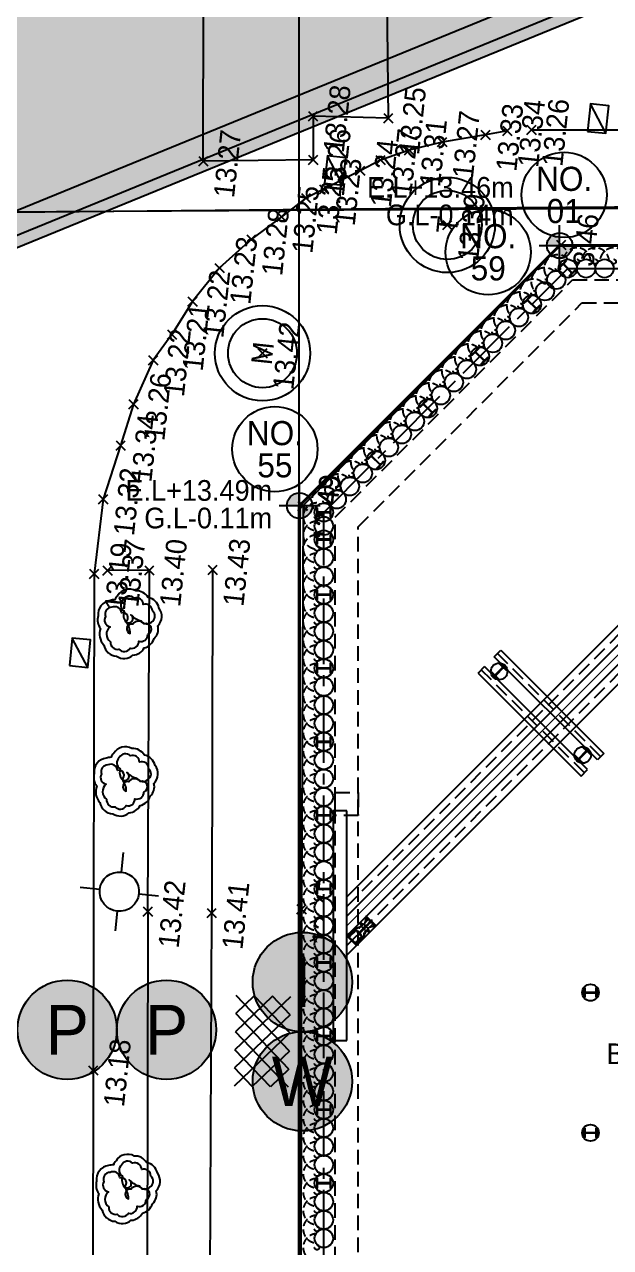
# Model space of a CAD drawing. Header units: millimetres. Extents: x 1073475 to 2890243, y -1340830 to -367733.
# Drawn here: x 2625062 to 2637810, y -417543 to -390941 of the extents above; entities that cross this region are included whole.
import ezdxf
from ezdxf.enums import TextEntityAlignment as Align
from ezdxf.xclip import XClip

# ---------------------------------------------------------------- set-up
doc = ezdxf.new("R2010")
doc.units = ezdxf.units.MM
doc.header["$LTSCALE"] = 50
doc.header["$XCLIPFRAME"] = 2
doc.header["$PDMODE"] = 3
doc.header["$PDSIZE"] = 100
for name, pattern in [('CENTER2', [28.575, 19.05, -3.175, 3.175, -3.175]), ('E-DIGLN01', [2, 0.9, -0.2, 0.9]), ('HIDDEN', [9.525, 6.35, -3.175]), ('HIDDEN2', [4.7625, 3.175, -1.5875]), ('PHANTOM', [63.5, 31.75, -6.35, 6.35, -6.35, 6.35, -6.35])]:
    doc.linetypes.add(name, pattern=pattern)
for name, color, linetype in [('1-우수관로', 140, '우수'), ('CEN', 1, 'CENTER2'), ('CIP', 1, 'Continuous'), ('CS-CONC-MAJR', 4, 'Continuous'), ('CS-EXCV', 3, 'E-DIGLN01'), ('H-BEAM', 5, 'Continuous'), ('HPILE-300x200', 3, 'Continuous'), ('NO', 2, 'Continuous'), ('POST PILE', 6, 'Continuous'), ('SGR', 8, 'Continuous'), ('ST-CEN', 1, 'HIDDEN'), ('ST-CEN(하부 H-BEAM)', 1, 'HIDDEN'), ('STRUT', 3, 'Continuous'), ('WALE-1', 3, 'Continuous'), ('가로등', 1, 'Continuous'), ('건축', 233, 'HIDDEN'), ('계측기 지중경사계', 97, 'Continuous'), ('계측기 지표침하계', 44, 'Continuous'), ('계측기 지하수위계', 70, 'Continuous'), ('구조물', 7, 'Continuous'), ('대지경계선', 6, 'PHANTOM'), ('도로', 1, 'Continuous'), ('맨홀', 1, 'Continuous'), ('보도', 7, 'Continuous'), ('보도블럭', 7, 'Continuous'), ('상수도맨홀', 1, 'Continuous'), ('연속지적도', 32, 'Continuous'), ('우수받이', 5, 'Continuous'), ('유압JACK', 2, 'Continuous'), ('자전거전용도로', 7, 'Continuous'), ('조경', 3, 'Continuous'), ('주상도', 7, 'Continuous'), ('지하지장물_가스관로', 2, 'Continuous'), ('지하지장물_상수관로', 5, 'HIDDEN2'), ('지하지장물_통신관로', 7, 'HIDDEN2'), ('측량점_높이', 8, 'Continuous'), ('측량점_심볼', 7, 'Continuous'), ('통신맨홀', 1, 'Continuous'), ('현황레벨', 7, 'Continuous'), ('화단경계', 3, 'Continuous'), ('횡단보도', 40, 'Continuous')]:
    doc.layers.add(name, color=color, linetype=linetype)
doc.layers.add('_0', color=7, linetype='Continuous', lineweight=0)
doc.styles.add('LT', font='')
doc.styles.get("Standard").update_dxf_attribs({"font": ''})
doc.styles.add('굴림체', font='')
doc.styles.add('돋움', font='')
doc.styles.get('LT').set_extended_font_data('GulimChe')
doc.styles.get('Standard').set_extended_font_data('Dotum')
doc.styles.get('굴림체').set_extended_font_data('Dotum')
doc.styles.get('돋움').set_extended_font_data('Dotum')
doc.linetypes.add('CFZ008', pattern='A,0.9,-0.2,[106,KHCLINE.shx,S=0.00606,R=180,X=0,Y=0],0.9', length=2)
doc.linetypes.add('GAS_LINE', pattern='A,0.5,-0.2,["GAS",Standard,S=0.1,R=0,X=-0.1,Y=-0.05],-0.25', length=0.95)
doc.linetypes.add('KT_LINE', pattern='A,12.7,-5.08,["KT",Standard,S=2.54,R=0,X=-2.54,Y=-1.27],-6.35', length=24.13)
doc.linetypes.add('WATER_LINE', pattern='A,12.7,-5.08,["WATER",Standard,S=2.54,R=0,X=-2.54,Y=-1.27],-6.35', length=24.13)
doc.linetypes.add('우수', pattern='A,0.5,-0.05,["우수",LT,S=0.1,R=0,X=0,Y=-0.05],-0.4', length=0.95)

# ---------------------------------------------------------------- blocks, each defined once
blk = doc.blocks.new('A$405090834614')
at = {"layer": '1-우수관로', "color": 251, "linetype": '우수', "lineweight": 0, "ltscale": 80}
blk.add_lwpolyline([(185502, 13028), (184884, 22596), (180273, 88945), (172057, 168906), (121638, 164312), (118262, 188984)], dxfattribs=at)
at = {"layer": '가로등', "color": 251, "linetype": 'Continuous'}
for p, q in [((152247, 159106), (152247, 159535)), ((151819, 158678), (151390, 158678)), ((152676, 158678), (153104, 158678)), ((152247, 158249), (152247, 157821))]:
    blk.add_line(p, q, dxfattribs=at)
blk.add_ellipse((152247, 158678), major_axis=(303, 303), ratio=1, start_param=5.497787, end_param=11.780972, dxfattribs=at)
at = {"layer": '도로', "color": 251}
for p, q in [((159062, 159953), (148322, 158834)), ((160699, 159928), (159062, 159953)), ((161900, 159674), (160699, 159928)), ((162825, 159489), (161900, 159674)), ((163818, 159166), (162825, 159489)), ((164419, 158819), (163818, 159166)), ((148322, 158834), (140195, 157992)), ((165181, 158450), (164419, 158819)), ((165967, 157942), (165181, 158450)), ((166660, 157319), (165967, 157942)), ((167214, 156718), (166660, 157319)), ((167677, 156233), (167214, 156718)), ((167908, 155864), (167677, 156233)), ((168393, 155125), (167908, 155864)), ((168670, 154709), (168393, 155125)), ((168947, 154109), (168670, 154709)), ((169201, 153416), (168947, 154109)), ((169456, 152493), (169201, 153416)), ((169594, 152031), (169456, 152493)), ((169668, 151509), (169668, 151509)), ((169668, 151509), (170864, 140316))]:
    blk.add_line(p, q, dxfattribs=at)
at = {"layer": '맨홀', "color": 251}
for radius in [1036, 750]:
    blk.add_circle((164221, 156817), radius, dxfattribs=at)
at = {"layer": '보도', "color": 251}
for p, q in [((161018, 155591), (152284, 154699)), ((161018, 155591), (161008, 155601)), ((161008, 155601), (161008, 155601)), ((167249, 150606), (161018, 155591)), ((152284, 154699), (138309, 153245)), ((167884, 144470), (167249, 150606))]:
    blk.add_line(p, q, dxfattribs=at)
at = {"layer": '보도블럭', "color": 251}
for p, q in [((149189, 154636), (150269, 155914)), ((149582, 154669), (148304, 155749)), ((148337, 155357), (148697, 155782)), ((148370, 154964), (149090, 155815)), ((148403, 154571), (149483, 155848)), ((149975, 154702), (148697, 155782)), ((148796, 154604), (149876, 155881)), ((150368, 154735), (149090, 155815)), ((150335, 155128), (149483, 155848)), ((150302, 155521), (149876, 155881)), ((149582, 154669), (150302, 155521)), ((149189, 154636), (148337, 155357)), ((149975, 154702), (150335, 155128)), ((148796, 154604), (148370, 154964))]:
    blk.add_line(p, q, dxfattribs=at)
at = {"layer": '연속지적도', "color": 251}
for p, q in [((184698, 158193), (161008, 155684)), ((138278, 153274), (161008, 155684)), ((161008, 155684), (138278, 153274)), ((161008, 155684), (167228, 150654)), ((167228, 150654), (170018, 124364))]:
    blk.add_line(p, q, dxfattribs=at)
at = {"layer": '우수받이', "color": 251}
for points in [[(157024, 160278), (157024, 159878), (157624, 159878), (157624, 160278)], [(168041, 155866), (168041, 155466), (168641, 155466), (168641, 155866)], [(169765, 150295), (169765, 149895), (170365, 149895), (170365, 150295)]]:
    blk.add_lwpolyline(points, close=True, dxfattribs=at)
for points in [[(157024, 159878), (157624, 160278)], [(168041, 155466), (168641, 155866)], [(169765, 149895), (170365, 150295)]]:
    blk.add_lwpolyline(points, dxfattribs=at)
at = {"layer": '자전거전용도로', "color": 251}
for p in [(159423, 157399), (140415, 155454), (151998, 156633)]:
    blk.add_line(p, (151998, 156633), dxfattribs=at)
at = {"layer": '조경', "color": 251}
for points in [[(157546, 159580, 0.346815), (157332, 159278, 0.330985), (157392, 158927, 0.257815), (157574, 158703, 0.268393), (157800, 158508, 0.287741), (158084, 158456, 0.374085), (158475, 158472, 0.296108), (158675, 158728, 0.276004), (158790, 159011, 0.397465), (158644, 159394, 0.08978), (158550, 159443, 0.089366), (158523, 159545, 0.417873), (158161, 159768, 0.244957), (157897, 159689, 0.283849)], [(157632, 159442, 0.520567), (157490, 159244, 0.520567), (157540, 159006, 0.520567), (157710, 158833, 0.520567), (157875, 158654, 0.997573), (158093, 158761, 0.520567), (158064, 159002, 0.940956), (157852, 159037, 0.176046), (158095, 159154, 1.063971), (158260, 159065, 0.138397), (158154, 158829, 0.467806), (158151, 158601, 0.520567), (158394, 158607, 0.520567), (158511, 158819, 0.520567), (158628, 159031, 0.520567), (158564, 159265, 0.520567), (158326, 159218, 0.258914), (158095, 159154, 0.824029), (158283, 159273, 0.520567), (158379, 159495, 0.520567), (158165, 159611, 0.520567), (157957, 159485, 0.520567), (157632, 159442)], [(154129, 159302, 0.346815), (153915, 159001, 0.330985), (153975, 158649, 0.257815), (154157, 158425, 0.268393), (154383, 158230, 0.287741), (154667, 158178, 0.374085), (155058, 158195, 0.296108), (155258, 158451, 0.276004), (155373, 158734, 0.397465), (155227, 159117, 0.08978), (155133, 159166, 0.089366), (155106, 159268, 0.417873), (154744, 159491, 0.244957), (154480, 159411, 0.283849)], [(154215, 159165, 0.520567), (154073, 158967, 0.520567), (154123, 158728, 0.520567), (154293, 158556, 0.520567), (154458, 158377, 0.997573), (154676, 158484, 0.520567), (154647, 158724, 0.940956), (154435, 158759, 0.176046), (154678, 158877, 1.063971), (154843, 158788, 0.138397), (154737, 158552, 0.467806), (154734, 158323, 0.520567), (154977, 158329, 0.520567), (155094, 158541, 0.520567), (155211, 158753, 0.520567), (155147, 158988, 0.520567), (154909, 158940, 0.258914), (154678, 158877, 0.824029), (154865, 158996, 0.520567), (154962, 159218, 0.520567), (154748, 159333, 0.520567), (154540, 159208, 0.520567), (154215, 159165)], [(145320, 158319, 0.346815), (145106, 158017, 0.330985), (145166, 157666, 0.257815), (145347, 157442, 0.268393), (145574, 157247, 0.287741), (145858, 157195, 0.374085), (146249, 157211, 0.296108), (146449, 157467, 0.276004), (146563, 157750, 0.397465), (146418, 158133, 0.08978), (146324, 158182, 0.089366), (146296, 158284, 0.417873), (145935, 158507, 0.244957), (145671, 158428, 0.283849)], [(145406, 158181, 0.520567), (145264, 157984, 0.520567), (145313, 157745, 0.520567), (145484, 157572, 0.520567), (145649, 157393, 0.997573), (145867, 157500, 0.520567), (145838, 157741, 0.940956), (145626, 157776, 0.176046), (145869, 157893, 1.063971), (146034, 157804, 0.138397), (145927, 157568, 0.467806), (145925, 157340, 0.520567), (146167, 157346, 0.520567), (146285, 157558, 0.520567), (146402, 157770, 0.520567), (146338, 158004, 0.520567), (146099, 157957, 0.258914), (145869, 157893, 0.824029), (146056, 158012, 0.520567), (146153, 158235, 0.520567), (145939, 158350, 0.520567), (145731, 158224, 0.520567), (145406, 158181)]]:
    blk.add_lwpolyline(points, format="xyb", close=True, dxfattribs=at)
at = {"layer": '지하지장물_가스관로', "color": 251, "linetype": 'GAS_LINE', "ltscale": 3}
blk.add_lwpolyline([(172043, 129154), (173937, 129308), (182760, 39013), (182551, 11068)], dxfattribs=at)
at = {"layer": '지하지장물_상수관로', "color": 251, "linetype": 'WATER_LINE', "ltscale": 3}
blk.add_lwpolyline([(165003, 177754), (176543, 74656), (179909, 44130), (180541, 14655)], dxfattribs=at)
at = {"layer": '지하지장물_통신관로', "color": 251, "linetype": 'KT_LINE', "ltscale": 3}
blk.add_lwpolyline([(179973, 22140), (178340, 57330), (174617, 92638), (167709, 153756), (166514, 164057), (162819, 177078), (146292, 175121), (136183, 173575), (130490, 179990), (129558, 186301)], dxfattribs=at)
at = {"layer": '측량점_심볼', "color": 251}
for p in [(159062, 159953), (160699, 159928), (159167, 159671), (161900, 159674), (162825, 159489), (163818, 159166), (148322, 158834), (164419, 158819), (159267, 158766), (165181, 158450), (168239, 158538), (151883, 158016), (165967, 157942), (159423, 157399), (166660, 157319), (164221, 156817), (167214, 156718), (151998, 156633), (167677, 156233), (168520, 156166), (169464, 156268), (167908, 155864), (161008, 155601), (161018, 155591), (168393, 155125), (152284, 154699), (168670, 154709), (169592, 154635), (168947, 154109), (169201, 153416), (167419, 153114), (169456, 152493), (169594, 152031), (169668, 151509), (167249, 150606), (148337, 150260), (159976, 148961)]:
    blk.add_point(p, dxfattribs=at)
at = {"layer": '통신맨홀', "color": 251}
for radius in [1036, 750]:
    blk.add_circle((167419, 153114), radius, dxfattribs=at)
at = {"layer": '화단경계', "color": 251}
for p, q in [((159267, 158766), (159167, 159671)), ((151883, 158016), (159267, 158766)), ((151883, 158016), (140273, 156812))]:
    blk.add_line(p, q, dxfattribs=at)
at = {"layer": '횡단보도', "color": 251}
for p, q in [((168239, 158538), (176536, 159406)), ((168520, 156166), (168239, 158538)), ((169464, 156268), (168520, 156166)), ((169592, 154635), (169464, 156268)), ((173932, 155145), (169592, 154635))]:
    blk.add_line(p, q, dxfattribs=at)
at = {"layer": '상수도맨홀', "color": 251, "style": '굴림체'}
for s, p in [('M', (164221, 156817)), ('T', (167419, 153114))]:
    blk.add_text(s, height=450, dxfattribs=at).set_placement(p, align=Align.MIDDLE)
at = {"layer": '측량점_높이', "color": 251, "style": '굴림체'}
for s, p in [('13.19', (159062, 159653)), ('13.32', (160699, 159628)), ('13.37', (159167, 159371)), ('13.34', (161900, 159374)), ('13.26', (162825, 159189)), ('13.22', (163818, 158866)), ('13.18', (148322, 158534)), ('13.40', (159267, 158466)), ('13.21', (164419, 158519)), ('13.22', (165181, 158150)), ('13.27', (168239, 158238)), ('13.42', (151883, 157716)), ('13.23', (165967, 157642)), ('13.43', (159423, 157099)), ('13.28', (166660, 157019)), ('13.42', (164221, 156517)), ('13.25', (167214, 156418)), ('13.41', (151998, 156333)), ('13.25', (167677, 155933)), ('13.28', (169464, 155968)), ('13.26', (168520, 155866)), ('13.23', (167908, 155564)), ('13.49', (161008, 155301)), ('13.49', (161018, 155291)), ('13.24', (168393, 154825)), ('13.45', (152284, 154399)), ('13.27', (168670, 154409)), ('13.25', (169592, 154335)), ('13.31', (168947, 153809)), ('13.27', (169201, 153116)), ('13.39', (167419, 152814)), ('13.33', (169456, 152193)), ('13.34', (169594, 151731)), ('13.26', (169668, 151209)), ('13.46', (167249, 150306)), ('13.58', (148337, 149960))]:
    blk.add_text(s, height=450, dxfattribs=at).set_placement(p, align=Align.TOP_CENTER)
blk = doc.blocks.new('A$599346786921')
at = {"layer": '구조물', "ltscale": 0.2}
h = blk.add_hatch(color=254, dxfattribs=at)
h.dxf.hatch_style = 1
h.set_gradient(color1=(214, 214, 214), color2=(214, 214, 214))
h.paths.add_polyline_path([(189880, 4043), (128969, 153101), (129119, 153162), (47790, 352186), (48127, 352323), (40199, 371724), (39821, 372650), (39443, 373575), (39065, 374501), (38687, 375426), (38309, 376351), (37931, 377276), (37554, 378201), (37177, 379126), (36800, 380051), (36423, 380975), (36047, 381900), (35671, 382825), (35295, 383749), (34920, 384674), (34545, 385599), (34170, 386523), (33796, 387448), (33422, 388373), (33049, 389297), (32676, 390222), (32304, 391147), (31932, 392072), (31561, 392997), (31190, 393922), (30821, 394847), (30451, 395772), (30083, 396697), (29715, 397623), (29347, 398548), (28981, 399474), (28615, 400400), (28250, 401326), (27886, 402252), (27523, 403178), (27160, 404105), (26798, 405031), (26438, 405958), (26078, 406885), (25719, 407812), (25360, 408742), (25003, 409670), (24647, 410598), (24292, 411526), (23938, 412455), (23585, 413383), (23233, 414312), (22883, 415241), (22533, 416171), (22185, 417101), (21838, 418031), (21492, 418961), (21147, 419892), (20804, 420823), (20462, 421754), (20121, 422686), (19782, 423618), (19443, 424550), (19107, 425482), (18771, 426415), (18438, 427349), (18105, 428282), (17774, 429216), (17445, 430151), (17117, 431086), (16791, 432021), (16466, 432956), (16143, 433892), (15821, 434829), (15501, 435766), (15183, 436703), (14866, 437640), (14551, 438579), (14238, 439517), (13927, 440456), (13617, 441395), (13310, 442335), (13004, 443275), (12700, 444216), (12398, 445157), (12097, 446099), (11799, 447041), (11503, 447983), (11339, 448506), (0, 445440), (302, 444474), (605, 443509), (911, 442544), (1218, 441580), (1527, 440617), (1838, 439655), (2151, 438693), (2466, 437732), (2782, 436772), (3100, 435812), (3420, 434854), (3742, 433896), (4065, 432938), (4390, 431982), (4716, 431026), (5044, 430071), (5374, 429116), (5705, 428162), (6037, 427209), (6372, 426257), (6707, 425305), (7044, 424354), (7382, 423404), (7722, 422454), (8063, 421505), (8406, 420556), (8750, 419608), (9095, 418661), (9441, 417714), (9788, 416768), (10137, 415823), (10487, 414878), (10838, 413933), (11190, 412990), (11544, 412047), (11898, 411104), (12253, 410162), (12610, 409221), (12967, 408280), (13326, 407339), (13685, 406399), (14046, 405460), (14407, 404521), (14768, 403585), (15131, 402648), (15495, 401710), (15860, 400773), (16225, 399837), (16592, 398901), (16959, 397965), (17326, 397030), (17695, 396095), (18064, 395161), (18434, 394227), (18804, 393294), (19175, 392360), (19547, 391428), (19919, 390496), (20292, 389564), (20665, 388632), (21038, 387701), (21412, 386770), (21787, 385839), (22162, 384909), (22537, 383979), (22913, 383050), (23289, 382120), (23665, 381191), (24042, 380263), (24419, 379334), (24796, 378406), (25174, 377478), (25551, 376550), (25929, 375623), (26307, 374695), (26685, 373768), (27063, 372842), (27441, 371915), (27820, 370988), (28198, 370062), (28576, 369136), (28955, 368210), (29333, 367284), (37261, 347883), (37598, 348021), (118926, 148997), (119075, 149057), (179985, 0)])
at = {"layer": 'CS-CONC-MAJR'}
for points in [[(28514, 371272), (28892, 370346), (29271, 369420), (29649, 368494), (30027, 367568), (37672, 348861), (38008, 348999), (119337, 149975)], [(28051, 371083), (28429, 370157), (28808, 369231), (29186, 368305), (29564, 367379), (37398, 348209), (37735, 348347), (119063, 149323)]]:
    blk.add_lwpolyline(points, dxfattribs=at)
at = {"layer": 'CS-EXCV', "linetype": 'CFZ008', "ltscale": 5, "flags": 128}
blk.add_lwpolyline([(189880, 4043), (128969, 153101), (129119, 153162), (47790, 352186), (48127, 352323), (40199, 371724), (39821, 372650), (39443, 373575), (39065, 374501), (38687, 375426), (38309, 376351), (37931, 377276), (37554, 378201), (37177, 379126), (36800, 380051), (36423, 380975), (36047, 381900), (35671, 382825), (35295, 383749), (34920, 384674), (34545, 385599), (34170, 386523), (33796, 387448), (33422, 388373), (33049, 389297), (32676, 390222), (32304, 391147), (31932, 392072), (31561, 392997), (31190, 393922), (30821, 394847), (30451, 395772), (30083, 396697), (29715, 397623), (29347, 398548), (28981, 399474), (28615, 400400), (28250, 401326), (27886, 402252), (27523, 403178), (27160, 404105), (26798, 405031), (26438, 405958), (26078, 406885), (25719, 407812), (25360, 408742), (25003, 409670), (24647, 410598), (24292, 411526), (23938, 412455), (23585, 413383), (23233, 414312), (22883, 415241), (22533, 416171), (22185, 417101), (21838, 418031), (21492, 418961), (21147, 419892), (20804, 420823), (20462, 421754), (20121, 422686), (19782, 423618), (19443, 424550), (19107, 425482), (18771, 426415), (18438, 427349), (18105, 428282), (17774, 429216), (17445, 430151), (17117, 431086), (16791, 432021), (16466, 432956), (16143, 433892), (15821, 434829), (15501, 435766), (15183, 436703), (14866, 437640), (14551, 438579), (14238, 439517), (13927, 440456), (13617, 441395), (13310, 442335), (13004, 443275), (12700, 444216), (12398, 445157), (12097, 446099), (11799, 447041), (11503, 447983), (11339, 448506), (0, 445440), (302, 444474), (605, 443509), (911, 442544), (1218, 441580), (1527, 440617), (1838, 439655), (2151, 438693), (2466, 437732), (2782, 436772), (3100, 435812), (3420, 434854), (3742, 433896), (4065, 432938), (4390, 431982), (4716, 431026), (5044, 430071), (5374, 429116), (5705, 428162), (6037, 427209), (6372, 426257), (6707, 425305), (7044, 424354), (7382, 423404), (7722, 422454), (8063, 421505), (8406, 420556), (8750, 419608), (9095, 418661), (9441, 417714), (9788, 416768), (10137, 415823), (10487, 414878), (10838, 413933), (11190, 412990), (11544, 412047), (11898, 411104), (12253, 410162), (12610, 409221), (12967, 408280), (13326, 407339), (13685, 406399), (14046, 405460), (14407, 404521), (14768, 403585), (15131, 402648), (15495, 401710), (15860, 400773), (16225, 399837), (16592, 398901), (16959, 397965), (17326, 397030), (17695, 396095), (18064, 395161), (18434, 394227), (18804, 393294), (19175, 392360), (19547, 391428), (19919, 390496), (20292, 389564), (20665, 388632), (21038, 387701), (21412, 386770), (21787, 385839), (22162, 384909), (22537, 383979), (22913, 383050), (23289, 382120), (23665, 381191), (24042, 380263), (24419, 379334), (24796, 378406), (25174, 377478), (25551, 376550), (25929, 375623), (26307, 374695), (26685, 373768), (27063, 372842), (27441, 371915), (27820, 370988), (28198, 370062), (28576, 369136), (28955, 368210), (29333, 367284), (37261, 347883), (37598, 348021), (118926, 148997), (119075, 149057), (179985, 0)], close=True, dxfattribs=at)
blk = doc.blocks.new('A$C1D3235D9')
at = {"layer": 'SGR', "linetype": 'HIDDEN2'}
blk.add_circle((0, 0), 50, dxfattribs=at)
blk.add_arc((0, 0), 300, 0, 180, dxfattribs=at)
blk = doc.blocks.new('계측2BACK')
at = {"layer": '현황레벨'}
h = blk.add_hatch(color=8, dxfattribs=at)
h.paths.add_polyline_path([(2636703, -395472, 0.414214), (2636425, -395749), (2636703, -395749)])
h.paths.add_polyline_path([(2636703, -395749), (2636703, -396027, 0.414214), (2636980, -395749)])
h = blk.add_hatch(color=8, dxfattribs=at)
h.paths.add_polyline_path([(2631046, -401129, 0.414214), (2630769, -401406), (2631046, -401406)])
h.paths.add_polyline_path([(2631046, -401406), (2631046, -401683, 0.414214), (2631323, -401406)])
at = {"layer": '_0', "color": 8}
blk.add_line((2632074, -410548), (2645874, -396748), dxfattribs=at)
at = {"layer": 'CEN', "color": 8, "ltscale": 1.5}
for p, q in [((2631574, -401553), (2636879, -396248)), ((2636879, -396248), (2663596, -396248)), ((2631574, -424143), (2631574, -401553))]:
    blk.add_line(p, q, dxfattribs=at)
at = {"layer": 'CIP', "color": 8}
for centre in [(2636879, -396248), (2637279, -396248), (2637679, -396248), (2636629, -396497), (2636382, -396745), (2636099, -397028), (2635816, -397311), (2635533, -397594), (2635251, -397876), (2634968, -398159), (2634685, -398442), (2634402, -398725), (2634119, -399008), (2633836, -399291), (2633554, -399573), (2633271, -399856), (2632988, -400139), (2632705, -400422), (2632422, -400705), (2632139, -400988), (2631856, -401270), (2631574, -401553), (2631574, -401848), (2631574, -402143), (2631574, -402543), (2631574, -402943), (2631574, -403343), (2631574, -403743), (2631574, -404143), (2631574, -404543), (2631574, -404943), (2631574, -405343), (2631574, -405743), (2631574, -406143), (2631574, -406543), (2631574, -406943), (2631574, -407343), (2631574, -407743), (2631574, -408143), (2631574, -408543), (2631574, -408943), (2631574, -409343), (2631574, -409743), (2631574, -410143), (2631574, -410543), (2631574, -410943), (2631574, -411343), (2631574, -411743), (2631574, -412143), (2631574, -412543), (2631574, -412943), (2631574, -413343), (2631574, -413743), (2631574, -414143), (2631574, -414543), (2631574, -414943), (2631574, -415343), (2631574, -415743), (2631574, -416143), (2631574, -416543), (2631574, -416943), (2631574, -417343)]:
    blk.add_circle(centre, 200, dxfattribs=at)
at = {"layer": 'H-BEAM', "color": 8}
for p, q in [((2635282, -404694), (2635423, -404552)), ((2635423, -404552), (2637665, -406795)), ((2637524, -406936), (2635282, -404694)), ((2634928, -405047), (2635069, -404906)), ((2634928, -405047), (2637171, -407290)), ((2637312, -407148), (2635069, -404906)), ((2637665, -406795), (2637524, -406936)), ((2637171, -407290), (2637312, -407148))]:
    blk.add_line(p, q, dxfattribs=at)
at = {"layer": 'HPILE-300x200', "color": 8}
for p, q in [((2636843, -396072), (2636702, -396213)), ((2636800, -396135), (2636853, -396081)), ((2636853, -396081), (2636843, -396072)), ((2636702, -396213), (2636712, -396223)), ((2636712, -396223), (2636765, -396169)), ((2636985, -396354), (2636773, -396142)), ((2636793, -396169), (2636957, -396333)), ((2636964, -396327), (2636800, -396163)), ((2636957, -396362), (2636904, -396415)), ((2636914, -396425), (2637055, -396284)), ((2637046, -396274), (2636992, -396327)), ((2637055, -396284), (2637046, -396274)), ((2636904, -396415), (2636914, -396425)), ((2636205, -397134), (2635993, -396922)), ((2635074, -398265), (2634862, -398053)), ((2633942, -399397), (2633730, -399184)), ((2632811, -400528), (2632599, -400316)), ((2631438, -401453), (2631424, -401453)), ((2631424, -401453), (2631424, -401653)), ((2631724, -401553), (2631424, -401553)), ((2631424, -401653), (2631438, -401653)), ((2631438, -401529), (2631438, -401453)), ((2631438, -401653), (2631438, -401578)), ((2631690, -401549), (2631458, -401549)), ((2631458, -401558), (2631690, -401558)), ((2631724, -401453), (2631710, -401453)), ((2631710, -401453), (2631710, -401529)), ((2631710, -401578), (2631710, -401653)), ((2631710, -401653), (2631724, -401653)), ((2631724, -401653), (2631724, -401453)), ((2631438, -402043), (2631424, -402043)), ((2631424, -402043), (2631424, -402243)), ((2631724, -402143), (2631424, -402143)), ((2631438, -402119), (2631438, -402043)), ((2631438, -402243), (2631438, -402168)), ((2631690, -402139), (2631458, -402139)), ((2631458, -402148), (2631690, -402148)), ((2631724, -402043), (2631710, -402043)), ((2631710, -402043), (2631710, -402119)), ((2631710, -402168), (2631710, -402243)), ((2631724, -402243), (2631724, -402043)), ((2631424, -402243), (2631438, -402243)), ((2631710, -402243), (2631724, -402243)), ((2631724, -403343), (2631424, -403343)), ((2631724, -404943), (2631424, -404943)), ((2631724, -406543), (2631424, -406543)), ((2631724, -408143), (2631424, -408143)), ((2631724, -409743), (2631424, -409743)), ((2631724, -411343), (2631424, -411343)), ((2631724, -412943), (2631424, -412943)), ((2631724, -414543), (2631424, -414543)), ((2631724, -416143), (2631424, -416143))]:
    blk.add_line(p, q, dxfattribs=at)
for points in [[(2635922, -396992), (2635932, -397002), (2635986, -396949, -0.414214), (2636014, -396949), (2636178, -397113, -0.414214), (2636178, -397141), (2636125, -397195), (2636134, -397205), (2636276, -397063), (2636266, -397053), (2636213, -397107, -0.414214), (2636184, -397107), (2636020, -396943, -0.414214), (2636020, -396914), (2636074, -396861), (2636064, -396851)], [(2634791, -398124), (2634801, -398134), (2634854, -398080, -0.414214), (2634883, -398080), (2635047, -398244, -0.414214), (2635047, -398273), (2634993, -398326), (2635003, -398336), (2635145, -398195), (2635135, -398185), (2635081, -398238, -0.414214), (2635053, -398238), (2634889, -398074, -0.414214), (2634889, -398046), (2634942, -397992), (2634932, -397982)], [(2633660, -399255), (2633669, -399265), (2633723, -399212, -0.414214), (2633751, -399212), (2633915, -399376, -0.414214), (2633915, -399404), (2633862, -399457), (2633872, -399467), (2634013, -399326), (2634003, -399316), (2633950, -399369, -0.414214), (2633922, -399369), (2633758, -399205, -0.414214), (2633758, -399177), (2633811, -399124), (2633801, -399114)], [(2632528, -400387), (2632538, -400396), (2632592, -400343, -0.414214), (2632620, -400343), (2632784, -400507, -0.414214), (2632784, -400535), (2632730, -400589), (2632740, -400599), (2632882, -400457), (2632872, -400447), (2632818, -400501, -0.414214), (2632790, -400501), (2632626, -400337, -0.414214), (2632626, -400308), (2632680, -400255), (2632670, -400245)], [(2631424, -403443), (2631438, -403443), (2631438, -403368, -0.414214), (2631458, -403348), (2631690, -403348, -0.414214), (2631710, -403368), (2631710, -403443), (2631724, -403443), (2631724, -403243), (2631710, -403243), (2631710, -403319, -0.414214), (2631690, -403339), (2631458, -403339, -0.414214), (2631438, -403319), (2631438, -403243), (2631424, -403243)], [(2631424, -405043), (2631438, -405043), (2631438, -404968, -0.414214), (2631458, -404948), (2631690, -404948, -0.414214), (2631710, -404968), (2631710, -405043), (2631724, -405043), (2631724, -404843), (2631710, -404843), (2631710, -404919, -0.414214), (2631690, -404939), (2631458, -404939, -0.414214), (2631438, -404919), (2631438, -404843), (2631424, -404843)], [(2631424, -406643), (2631438, -406643), (2631438, -406568, -0.414214), (2631458, -406548), (2631690, -406548, -0.414214), (2631710, -406568), (2631710, -406643), (2631724, -406643), (2631724, -406443), (2631710, -406443), (2631710, -406519, -0.414214), (2631690, -406539), (2631458, -406539, -0.414214), (2631438, -406519), (2631438, -406443), (2631424, -406443)], [(2631424, -408243), (2631438, -408243), (2631438, -408168, -0.414214), (2631458, -408148), (2631690, -408148, -0.414214), (2631710, -408168), (2631710, -408243), (2631724, -408243), (2631724, -408043), (2631710, -408043), (2631710, -408119, -0.414214), (2631690, -408139), (2631458, -408139, -0.414214), (2631438, -408119), (2631438, -408043), (2631424, -408043)], [(2631424, -409843), (2631438, -409843), (2631438, -409768, -0.414214), (2631458, -409748), (2631690, -409748, -0.414214), (2631710, -409768), (2631710, -409843), (2631724, -409843), (2631724, -409643), (2631710, -409643), (2631710, -409719, -0.414214), (2631690, -409739), (2631458, -409739, -0.414214), (2631438, -409719), (2631438, -409643), (2631424, -409643)], [(2631424, -411443), (2631438, -411443), (2631438, -411368, -0.414214), (2631458, -411348), (2631690, -411348, -0.414214), (2631710, -411368), (2631710, -411443), (2631724, -411443), (2631724, -411243), (2631710, -411243), (2631710, -411319, -0.414214), (2631690, -411339), (2631458, -411339, -0.414214), (2631438, -411319), (2631438, -411243), (2631424, -411243)], [(2631424, -413043), (2631438, -413043), (2631438, -412968, -0.414214), (2631458, -412948), (2631690, -412948, -0.414214), (2631710, -412968), (2631710, -413043), (2631724, -413043), (2631724, -412843), (2631710, -412843), (2631710, -412919, -0.414214), (2631690, -412939), (2631458, -412939, -0.414214), (2631438, -412919), (2631438, -412843), (2631424, -412843)], [(2631424, -414643), (2631438, -414643), (2631438, -414568, -0.414214), (2631458, -414548), (2631690, -414548, -0.414214), (2631710, -414568), (2631710, -414643), (2631724, -414643), (2631724, -414443), (2631710, -414443), (2631710, -414519, -0.414214), (2631690, -414539), (2631458, -414539, -0.414214), (2631438, -414519), (2631438, -414443), (2631424, -414443)], [(2631424, -416243), (2631438, -416243), (2631438, -416168, -0.414214), (2631458, -416148), (2631690, -416148, -0.414214), (2631710, -416168), (2631710, -416243), (2631724, -416243), (2631724, -416043), (2631710, -416043), (2631710, -416119, -0.414214), (2631690, -416139), (2631458, -416139, -0.414214), (2631438, -416119), (2631438, -416043), (2631424, -416043)]]:
    blk.add_lwpolyline(points, format="xyb", close=True, dxfattribs=at)
for centre, start, end in [((2636779, -396184), 45, 135), ((2636814, -396149), 135, 225), ((2636943, -396348), 315, 45), ((2636978, -396313), 225, 315), ((2631458, -401529), 180, 270), ((2631458, -401578), 90, 180), ((2631690, -401529), 270, 360), ((2631690, -401578), 360, 90), ((2631458, -402119), 180, 270), ((2631458, -402168), 90, 180), ((2631690, -402119), 270, 360), ((2631690, -402168), 360, 90)]:
    blk.add_arc(centre, 20, start, end, dxfattribs=at)
at = {"layer": 'NO', "color": 8}
for centre in [(2636801, -394648), (2635150, -395895), (2630510, -400179)]:
    blk.add_circle(centre, 927, dxfattribs=at)
at = {"layer": 'POST PILE', "color": 8}
for p, q in [((2635494, -404906), (2635282, -405118)), ((2637312, -406724), (2637100, -406936)), ((2637524, -411998), (2637224, -411998)), ((2637524, -415048), (2637224, -415048))]:
    blk.add_line(p, q, dxfattribs=at)
for points in [[(2635211, -405047), (2635229, -405030), (2635278, -405080, 0.414214), (2635307, -405080), (2635455, -404931, 0.414214), (2635455, -404903), (2635405, -404853), (2635423, -404835), (2635564, -404977), (2635547, -404994), (2635497, -404945, 0.414214), (2635469, -404945), (2635320, -405093, 0.414214), (2635320, -405121), (2635370, -405171), (2635352, -405189)], [(2637029, -406866), (2637047, -406848), (2637097, -406898, 0.414214), (2637125, -406898), (2637273, -406749, 0.414214), (2637273, -406721), (2637224, -406671), (2637241, -406653), (2637383, -406795), (2637365, -406813), (2637315, -406763, 0.414214), (2637287, -406763), (2637138, -406911, 0.414214), (2637138, -406940), (2637188, -406989), (2637171, -407007)], [(2637224, -411898), (2637249, -411898), (2637249, -411969, 0.414214), (2637269, -411989), (2637479, -411989, 0.414214), (2637499, -411969), (2637499, -411898), (2637524, -411898), (2637524, -412098), (2637499, -412098), (2637499, -412028, 0.414214), (2637479, -412008), (2637269, -412008, 0.414214), (2637249, -412028), (2637249, -412098), (2637224, -412098)], [(2637224, -414948), (2637249, -414948), (2637249, -415019, 0.414214), (2637269, -415039), (2637479, -415039, 0.414214), (2637499, -415019), (2637499, -414948), (2637524, -414948), (2637524, -415148), (2637499, -415148), (2637499, -415078, 0.414214), (2637479, -415058), (2637269, -415058, 0.414214), (2637249, -415078), (2637249, -415148), (2637224, -415148)]]:
    blk.add_lwpolyline(points, format="xyb", close=True, dxfattribs=at)
for centre in [(2635388, -405012), (2637206, -406830), (2637374, -411998), (2637374, -415048)]:
    blk.add_circle(centre, 180, dxfattribs=at)
at = {"layer": 'SGR', "color": 8, "linetype": 'HIDDEN2'}
for centre in [(2636665, -396250), (2636382, -396533), (2636134, -396780), (2631424, -401648), (2631424, -402048), (2631424, -402343), (2631424, -402743), (2631424, -403143)]:
    blk.add_circle(centre, 50, dxfattribs=at)
for centre, start, end in [((2636665, -396250), 45, 225), ((2636382, -396533), 45, 225), ((2636134, -396780), 45, 225), ((2631424, -401648), 90, 270), ((2631424, -402048), 90, 270), ((2631424, -402343), 90, 270), ((2631424, -402743), 90, 270), ((2631424, -403143), 90, 270)]:
    blk.add_arc(centre, 300, start, end, dxfattribs=at)
at = {"layer": 'ST-CEN', "color": 8}
for p, q in [((2632074, -410973), (2646298, -396748)), ((2632074, -410124), (2645449, -396748))]:
    blk.add_line(p, q, dxfattribs=at)
at = {"layer": 'ST-CEN(하부 H-BEAM)', "color": 8}
for p, q in [((2637595, -406866), (2635352, -404623)), ((2637241, -407219), (2634999, -404977))]:
    blk.add_line(p, q, dxfattribs=at)
at = {"layer": 'STRUT', "color": 8}
for p, q in [((2632074, -410760), (2646086, -396748)), ((2632074, -411185), (2646510, -396748)), ((2632074, -410336), (2645661, -396748)), ((2632074, -409912), (2645237, -396748))]:
    blk.add_line(p, q, dxfattribs=at)
at = {"layer": 'WALE-1', "color": 8}
for p, q in [((2632074, -408043), (2631774, -408043)), ((2631774, -408043), (2631774, -413043)), ((2632074, -413043), (2632074, -408043)), ((2631774, -413043), (2632074, -413043))]:
    blk.add_line(p, q, dxfattribs=at)
at = {"layer": '건축', "color": 8}
for p, q in [((2631824, -401657), (2636982, -396498)), ((2636982, -396498), (2662424, -396498)), ((2632324, -401864), (2637189, -396998)), ((2637189, -396998), (2649424, -396998)), ((2631824, -424040), (2631824, -401657)), ((2632324, -423833), (2632324, -401864))]:
    blk.add_line(p, q, dxfattribs=at)
for points in [[(2663124, -431338), (2638117, -431338), (2631046, -424267), (2631046, -401406), (2636703, -395749), (2663124, -395749)], [(2632324, -408148), (2631824, -408148), (2631824, -407648), (2632324, -407648)]]:
    blk.add_lwpolyline(points, close=True, dxfattribs=at)
at = {"layer": '대지경계선', "const_width": 60}
blk.add_lwpolyline([(2663124, -431338), (2638117, -431338), (2631046, -424267), (2631046, -401406), (2636703, -395749), (2663124, -395749)], dxfattribs=at)
at = {"layer": '유압JACK', "color": 8}
for p, q in [((2632450, -410501), (2632529, -410413)), ((2632492, -410355), (2632464, -410485)), ((2632498, -410336), (2632489, -410345)), ((2632489, -410352), (2632529, -410392)), ((2632489, -410352), (2632591, -410455)), ((2632489, -410352), (2632574, -410437)), ((2632498, -410336), (2632710, -410548)), ((2632710, -410548), (2632498, -410336)), ((2632513, -410522), (2632574, -410458)), ((2632524, -410533), (2632588, -410472)), ((2632694, -410557), (2632584, -410447)), ((2632694, -410557), (2632609, -410472)), ((2632083, -410751), (2632258, -410613)), ((2632125, -410765), (2632274, -410616)), ((2632128, -410785), (2632254, -410659)), ((2632221, -410692), (2632224, -410695)), ((2632235, -410684), (2632224, -410695)), ((2632232, -410681), (2632235, -410684)), ((2632299, -410666), (2632295, -410669)), ((2632295, -410669), (2632376, -410751)), ((2632301, -410679), (2632297, -410683)), ((2632297, -410683), (2632364, -410749)), ((2632299, -410666), (2632380, -410747)), ((2632301, -410679), (2632366, -410744)), ((2632308, -410664), (2632302, -410670)), ((2632302, -410670), (2632373, -410740)), ((2632306, -410673), (2632302, -410677)), ((2632304, -410678), (2632302, -410681)), ((2632306, -410673), (2632303, -410677)), ((2632303, -410677), (2632368, -410742)), ((2632311, -410665), (2632305, -410672)), ((2632385, -410559), (2632321, -410590)), ((2632343, -410590), (2632326, -410590)), ((2632348, -410685), (2632428, -410605)), ((2632356, -410677), (2632369, -410690)), ((2632389, -410555), (2632360, -410584)), ((2632361, -410698), (2632441, -410618)), ((2632364, -410495), (2632394, -410530)), ((2632367, -410746), (2632364, -410749)), ((2632368, -410742), (2632366, -410744)), ((2632366, -410744), (2632367, -410746)), ((2632368, -410742), (2632369, -410743)), ((2632373, -410740), (2632369, -410744)), ((2632373, -410740), (2632369, -410743)), ((2632373, -410740), (2632369, -410743)), ((2632373, -410740), (2632377, -410744)), ((2632381, -410735), (2632374, -410742)), ((2632382, -410738), (2632377, -410744)), ((2632378, -410481), (2632413, -410511)), ((2632428, -410595), (2632389, -410555)), ((2632434, -410510), (2632391, -410552)), ((2632392, -410551), (2632391, -410552)), ((2632393, -410551), (2632391, -410552)), ((2632440, -410606), (2632391, -410558)), ((2632415, -410619), (2632427, -410631)), ((2632428, -410595), (2632491, -410658)), ((2632435, -410508), (2632434, -410510)), ((2632440, -410606), (2632488, -410655)), ((2632489, -410557), (2632441, -410508)), ((2632494, -410553), (2632450, -410509)), ((2632454, -410513), (2632450, -410518)), ((2632450, -410518), (2632529, -410596)), ((2632457, -410515), (2632452, -410520)), ((2632454, -410513), (2632533, -410592)), ((2632488, -410661), (2632456, -410725)), ((2632457, -410703), (2632457, -410721)), ((2632491, -410658), (2632462, -410686)), ((2632489, -410557), (2632538, -410605)), ((2632494, -410553), (2632537, -410596)), ((2632536, -410612), (2632494, -410655)), ((2632496, -410653), (2632494, -410655)), ((2632495, -410654), (2632494, -410655)), ((2632551, -410682), (2632516, -410652)), ((2632531, -410590), (2632526, -410594)), ((2632533, -410592), (2632529, -410596)), ((2632565, -410668), (2632535, -410633)), ((2632538, -410611), (2632536, -410612)), ((2632545, -410596), (2632633, -410517)), ((2632691, -410555), (2632561, -410582)), ((2632694, -410557), (2632654, -410517)), ((2632710, -410548), (2632701, -410557)), ((2632083, -410751), (2632074, -410760)), ((2632074, -410760), (2632286, -410973)), ((2632090, -410751), (2632104, -410765)), ((2632128, -410789), (2632257, -410918)), ((2632147, -410766), (2632150, -410769)), ((2632150, -410769), (2632161, -410758)), ((2632158, -410755), (2632161, -410758)), ((2632261, -410918), (2632387, -410792)), ((2632277, -410896), (2632288, -410886)), ((2632280, -410899), (2632277, -410896)), ((2632281, -410921), (2632430, -410772)), ((2632295, -410956), (2632281, -410942)), ((2632295, -410963), (2632286, -410973)), ((2632291, -410888), (2632288, -410886)), ((2632295, -410963), (2632433, -410788)), ((2632362, -410811), (2632352, -410822)), ((2632354, -410825), (2632352, -410822)), ((2632365, -410814), (2632362, -410811)), ((2632380, -410747), (2632376, -410751))]:
    blk.add_line(p, q, dxfattribs=at)
for centre, radius, start, end in [((2632371, -410488), 10, 45, 225), ((2632492, -410349), 5, 135, 225), ((2632518, -410403), 15, 318, 45), ((2632563, -410448), 15, 316.2674, 45), ((2632598, -410483), 15, 45, 133.7326), ((2632272, -410677), 25, 74.7623, 135), ((2632326, -410700), 110, 90, 127.9969), ((2632347, -410700), 110, 90.3602, 135), ((2632235, -410811), 164, 45, 74.7623), ((2632345, -410682), 5, 229.7518, 315), ((2632346, -410570), 20, 270.3602, 315), ((2632235, -410811), 164, 15.2377, 45), ((2632364, -410702), 5, 135, 220.2482), ((2632394, -410555), 4, 135, 225), ((2632382, -410540), 15, 315, 40.2364), ((2632423, -410499), 15, 229.7636, 315), ((2632347, -410700), 110, 315, 359.6398), ((2632423, -410600), 7.5, 315, 45), ((2632347, -410721), 110, 322.0031, 0), ((2632438, -410511), 4, 45, 135), ((2632446, -410623), 7.5, 45, 135), ((2632455, -410505), 6, 138, 225), ((2632465, -410582), 15, 45, 225), ((2632465, -410582), 15, 225, 45), ((2632465, -410582), 10, 45, 225), ((2632477, -410700), 20, 135, 179.6398), ((2632465, -410582), 10, 225, 45), ((2632491, -410652), 4, 225, 315), ((2632506, -410664), 15, 49.7636, 135), ((2632506, -410515), 10, 225, 316.2674), ((2632531, -410540), 10, 133.7326, 225), ((2632547, -410623), 15, 135, 220.2364), ((2632541, -410592), 6, 225, 312), ((2632535, -410608), 4, 315, 45), ((2632558, -410675), 10, 225, 45), ((2632643, -410528), 15, 45, 132), ((2632697, -410554), 5, 225, 315), ((2632086, -410755), 5, 45, 135), ((2632115, -410755), 15, 225, 315), ((2632130, -410787), 3, 135, 225), ((2632259, -410916), 3, 225, 315), ((2632291, -410932), 15, 135, 225), ((2632291, -410960), 5, 315, 45), ((2632370, -410774), 25, 315, 15.2377)]:
    blk.add_arc(centre, radius, start, end, dxfattribs=at)
at = {"layer": '현황레벨', "color": 8}
for p, q in [((2636703, -396196), (2636703, -395303)), ((2636256, -395749), (2637149, -395749)), ((2631046, -401852), (2631046, -400960)), ((2630600, -401406), (2631492, -401406))]:
    blk.add_line(p, q, dxfattribs=at)
for centre in [(2636703, -395749), (2631046, -401406)]:
    blk.add_circle(centre, 277, dxfattribs=at)
at = {"layer": 'SGR', "color": 8, "linetype": 'HIDDEN2'}
for p, rotation in [((2637079, -396098), 359.9999999930079), ((2637479, -396098), 359.9999999930079), ((2637879, -396098), 359.9999999930079), ((2635852, -397063), 45.00000000673039), ((2635569, -397346), 45.00000000673039), ((2635286, -397629), 45.00000000673039), ((2635003, -397912), 45.00000000673039), ((2634720, -398195), 45.00000000673039), ((2634437, -398477), 45.00000000673039), ((2634155, -398760), 45.00000000673039), ((2633872, -399043), 45.00000000673039), ((2633589, -399326), 45.00000000673039), ((2633306, -399609), 45.00000000673039), ((2633023, -399892), 45.00000000673039), ((2632740, -400174), 45.00000000673039), ((2632458, -400457), 45.00000000673039), ((2632175, -400740), 45.00000000673039), ((2631892, -401023), 45.00000000673039), ((2631609, -401306), 45.00000000673039), ((2631424, -403543), 89.99999999650223), ((2631424, -403943), 89.99999999650223), ((2631424, -404343), 89.99999999650223), ((2631424, -404743), 89.99999999650223), ((2631424, -405143), 89.99999999650223), ((2631424, -405543), 89.99999999650223), ((2631424, -405943), 89.99999999650223), ((2631424, -406343), 89.99999999650223), ((2631424, -406743), 89.99999999650223), ((2631424, -407143), 89.99999999650223), ((2631424, -407543), 89.99999999650223), ((2631424, -407943), 89.99999999650223), ((2631424, -408343), 89.99999999650223), ((2631424, -408743), 89.99999999650223), ((2631424, -409143), 89.99999999650223), ((2631424, -409543), 89.99999999650223), ((2631424, -409943), 89.99999999650223), ((2631424, -410343), 89.99999999650223), ((2631424, -410743), 89.99999999650223), ((2631424, -411143), 89.99999999650223), ((2631424, -411543), 89.99999999650223), ((2631424, -411943), 89.99999999650223), ((2631424, -412343), 89.99999999650223), ((2631424, -412743), 89.99999999650223), ((2631424, -413143), 89.99999999650223), ((2631424, -413543), 89.99999999650223), ((2631424, -413943), 89.99999999650223), ((2631424, -414343), 89.99999999650223), ((2631424, -414743), 89.99999999650223), ((2631424, -415143), 89.99999999650223), ((2631424, -415543), 89.99999999650223), ((2631424, -415943), 89.99999999650223), ((2631424, -416343), 89.99999999650223), ((2631424, -416743), 89.99999999650223), ((2631424, -417143), 89.99999999650223), ((2631424, -417543), 89.99999999650223)]:
    blk.add_blockref('A$C1D3235D9', p, dxfattribs=dict(at, rotation=rotation))
at = {"layer": 'NO', "color": 8, "style": '돋움'}
for s, p in [('NO.', (2636801, -394298)), ('01', (2636801, -394998)), ('NO.', (2635150, -395545)), ('59', (2635150, -396245)), ('NO.', (2630510, -399829)), ('55', (2630510, -400529))]:
    blk.add_text(s, height=525, dxfattribs=at).set_placement(p, align=Align.MIDDLE_CENTER)
at = {"layer": '주상도', "color": 8, "style": '돋움'}
blk.add_text('BH-2', height=450, dxfattribs=at).set_placement((2638394, -413329), align=Align.MIDDLE_CENTER)
at = {"layer": '현황레벨', "color": 8, "style": '돋움'}
for s, p in [('E.L+13.46m', (2635703, -394483)), ('G.L-0.14m', (2635703, -395083)), ('E.L+13.49m', (2630450, -401076)), ('G.L-0.11m', (2630450, -401676))]:
    blk.add_text(s, height=450, dxfattribs=at).set_placement(p, align=Align.MIDDLE_RIGHT)
blk = doc.blocks.new('A$412942629171')
at = {"layer": '계측기 지중경사계'}
blk.add_hatch(color=254, dxfattribs=at).paths.add_polyline_path([(-720, -720, 1), (720, -720, 1)])
blk.add_circle((0, -720), 720, dxfattribs=at)
at = {"layer": '계측기 지중경사계', "style": '돋움'}
blk.add_text('I', height=720, dxfattribs=at).set_placement((0, -720), align=Align.MIDDLE_CENTER)
blk = doc.blocks.new('A$417857393706')
at = {"layer": '계측기 지하수위계'}
blk.add_hatch(color=254, dxfattribs=at).paths.add_polyline_path([(-720, -720, 1), (720, -720, 1)])
blk.add_circle((0, -720), 720, dxfattribs=at)
at = {"layer": '계측기 지하수위계', "style": '돋움'}
blk.add_text('W', height=720, dxfattribs=at).set_placement((0, -720), align=Align.MIDDLE_CENTER)
blk = doc.blocks.new('A$41801442406')
at = {"layer": '계측기 지표침하계'}
blk.add_hatch(color=254, dxfattribs=at).paths.add_polyline_path([(-720, -720, 1), (720, -720, 1)])
blk.add_circle((0, -720), 720, dxfattribs=at)
at = {"layer": '계측기 지표침하계', "style": '돋움'}
blk.add_text('P', height=720, dxfattribs=at).set_placement((0, -720), align=Align.MIDDLE_CENTER)

msp = doc.modelspace()

# ---------------------------------------------------------------- block references
ref = msp.add_blockref('A$405090834614', (2642714.3, -577934.3), dxfattribs=dict(rotation=83.9464212542183))
XClip(ref).set_block_clipping_path([(104661.0409256864, 187029.200860789), (115795.371209384, 82037.659728932), (199028.6359362481, 90864.5294945205), (187894.3056525505, 195856.0706263776)])
ref = msp.add_blockref('A$405090834614', (2768864.3, -577934.3), dxfattribs=dict(rotation=83.9464212542183))
XClip(ref).set_block_clipping_path([(104661.0409256864, 187029.200860789), (115795.371209384, 82037.659728932), (199028.6359362481, 90864.5294945205), (187894.3056525505, 195856.0706263776)])
at = {"layer": '계측기 지표침하계', "xscale": 1.5, "yscale": 1.5, "zscale": 1.5}
for p in [(2625993.3, -411725.9), (2628153.3, -411725.9)]:
    msp.add_blockref('A$41801442406', p, dxfattribs=at)

# ---------------------------------------------------------------- next in the draw order: wipeouts: each hides what was drawn before it
at = {"ltscale": 1.5}
msp.add_wipeout([(2636878.7, -396248.3), (2663596.3, -396248.3), (2663596.3, -430848.3), (2638278.7, -430848.3), (2631573.6, -424143.3), (2631573.6, -401553.3)], dxfattribs=at)

# ---------------------------------------------------------------- next in the draw order: block references
ref = msp.add_blockref('A$599346786921', (2961813.1, -437926.2), dxfattribs=dict(rotation=89.99999999999997))
XClip(ref).set_block_clipping_path([(-16206.8299571348, 262317.343997824), (67493.1699649135, 367897.631078836)])
at = {"layer": 'H-BEAM'}
msp.add_blockref('계측2BACK', (0, 0), dxfattribs=at)
at = {"layer": '계측기 지중경사계', "xscale": 1.5, "yscale": 1.5, "zscale": 1.5}
msp.add_blockref('A$412942629171', (2631107.1, -410688.3), dxfattribs=at)
at = {"layer": '계측기 지하수위계', "xscale": 1.5, "yscale": 1.5, "zscale": 1.5}
msp.add_blockref('A$417857393706', (2631107.1, -412848.3), dxfattribs=at)

doc.saveas('drawing.dxf')
